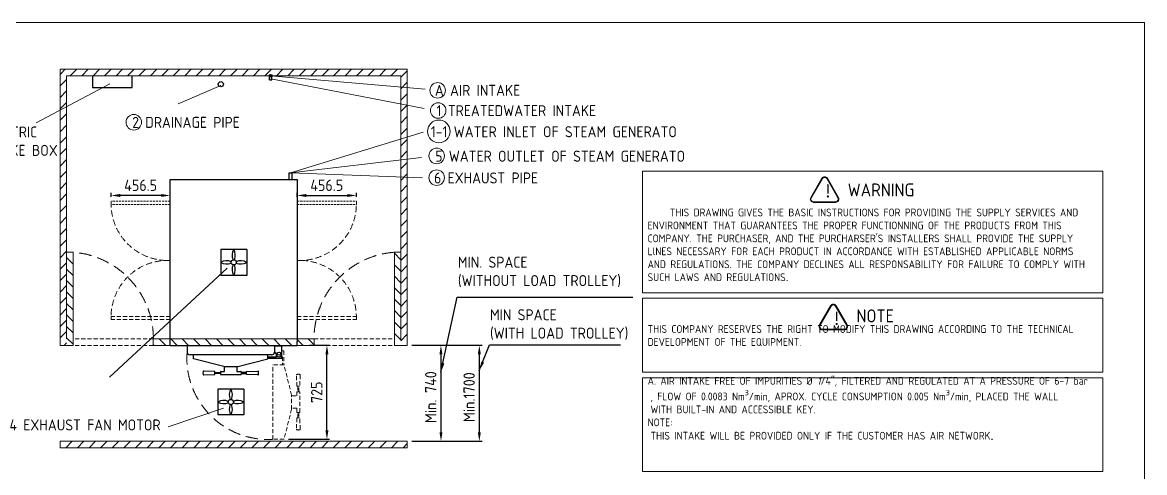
# Model space of a CAD drawing. Header units: millimetres. Extents: x -7990 to 28333, y -89 to 15902.
# Drawn here: x 19671 to 28333, y 5709 to 9181 of the extents above; entities that cross this region are included whole.
import ezdxf

# ---------------------------------------------------------------- set-up
doc = ezdxf.new("R2010")
doc.units = ezdxf.units.MM
doc.header["$MEASUREMENT"] = 0
doc.linetypes.add('HIDDEN', pattern=[9.525, 6.35, -3.175])
doc.linetypes.add('HIDDEN2', pattern=[4.7625, 3.175, -1.5875])
doc.layers.get('0').update_dxf_attribs({"lineweight": 25})
for name, color, linetype, lineweight in [('D', 3, 'Continuous', 13), ('F', 7, 'Continuous', 15), ('H', 2, 'HIDDEN', 15), ('HIDDEN', 2, 'HIDDEN2', 9), ('S', 4, 'Continuous', 15)]:
    doc.layers.add(name, color=color, linetype=linetype, lineweight=lineweight)
doc.styles.get("Standard").update_dxf_attribs({"font": 'KAIU.TTF'})
doc.styles.add('STU25', font='isocp2.shx')
doc.dimstyles.new('STU25', dxfattribs={"dimscale": 35, "dimtxt": 2.5, "dimasz": 2, "dimexe": 0.6, "dimexo": 1, "dimgap": 1, "dimtad": 1, "dimdsep": 46, "dimtxsty": 'STU25', "dimcen": 2, "dimazin": 2, "dimtfac": 1, "dimtmove": 0, "dimatfit": 3, "dimfxl": 0, "dimtolj": 1, "dimtzin": 0, "dimarcsym": 0})
doc.dimstyles.new('STU25$7', dxfattribs={"dimscale": 35, "dimtxt": 2.5, "dimasz": 2, "dimexe": 1.25, "dimexo": 0.625, "dimgap": 1, "dimtad": 0, "dimdec": 4, "dimdsep": 46, "dimtxsty": 'STU25', "dimcen": 2.5, "dimazin": 2, "dimtfac": 1, "dimtdec": 4, "dimtmove": 0, "dimatfit": 3, "dimfxl": 0, "dimtolj": 1, "dimtzin": 0, "dimarcsym": 0})
pattern_1 = [(135, (238792.746, 22903.635), (-44.194174, -44.194174), [])]

# ---------------------------------------------------------------- blocks, each defined once
blk = doc.blocks.new('*D11')
at = {"layer": 'D', "color": 0, "lineweight": -2}
for p, q in [((22677, 6690.3), (22922.7, 6690.3)), ((22901.7, 6620.3), (22901.7, 6020.3)), ((22677, 5950.3), (22922.7, 5950.3))]:
    blk.add_line(p, q, dxfattribs=at)
at = {"layer": 'D', "color": 0}
for points in [[(22913.4, 6620.3), (22890.1, 6620.3), (22901.7, 6690.3)], [(22890.1, 6020.3), (22913.4, 6020.3), (22901.7, 5950.3)]]:
    blk.add_solid(points, dxfattribs=at)
at = {"layer": 'Defpoints', "color": 0}
for p in [(22642, 6690.3), (22642, 5950.3), (22901.7, 5950.3)]:
    blk.add_point(p, dxfattribs=at)
at = {"layer": 'D', "color": 0, "insert": (22823, 6290.3), "char_height": 87.5, "attachment_point": 5, "rotation": 90, "style": 'STU25'}
blk.add_mtext('\\A1;{\\Fisocp2.shx;Min. 740}', dxfattribs=at)
blk = doc.blocks.new('*D12')
at = {"layer": 'D', "color": 0, "lineweight": -2}
for p, q in [((22677, 6690.3), (23218.8, 6690.3)), ((23197.8, 6620.3), (23197.8, 6020.3)), ((22677, 5950.3), (23218.8, 5950.3))]:
    blk.add_line(p, q, dxfattribs=at)
at = {"layer": 'D', "color": 0}
for points in [[(23209.5, 6620.3), (23186.2, 6620.3), (23197.8, 6690.3)], [(23186.2, 6020.3), (23209.5, 6020.3), (23197.8, 5950.3)]]:
    blk.add_solid(points, dxfattribs=at)
at = {"layer": 'Defpoints', "color": 0}
for p in [(22642, 6690.3), (22642, 5950.3), (23197.8, 5950.3)]:
    blk.add_point(p, dxfattribs=at)
at = {"layer": 'D', "color": 0, "insert": (23119.1, 6290.3), "char_height": 87.5, "attachment_point": 5, "rotation": 90, "style": 'STU25'}
blk.add_mtext('\\A1;{\\Fisocp2.shx;Min.1700}', dxfattribs=at)
blk = doc.blocks.new('*D14')
at = {"layer": 'D', "color": 0, "lineweight": -2}
for p, q in [((21887, 6690.3), (22042.5, 6690.3)), ((22021.5, 6035.3), (22021.5, 6620.3)), ((21725.1, 5965.3), (22042.5, 5965.3))]:
    blk.add_line(p, q, dxfattribs=at)
at = {"layer": 'D', "color": 0}
for points in [[(22033.2, 6620.3), (22009.8, 6620.3), (22021.5, 6690.3)], [(22009.8, 6035.3), (22033.2, 6035.3), (22021.5, 5965.3)]]:
    blk.add_solid(points, dxfattribs=at)
at = {"layer": 'Defpoints', "color": 0}
for p in [(21852, 6690.3), (22021.5, 6690.3), (21690.1, 5965.3)]:
    blk.add_point(p, dxfattribs=at)
at = {"layer": 'D', "color": 0, "insert": (21942.8, 6328.2), "char_height": 87.5, "attachment_point": 5, "rotation": 90, "style": 'STU25'}
blk.add_mtext('\\A1;725', dxfattribs=at)
blk = doc.blocks.new('*D16')
at = {"layer": 'D', "color": 0, "lineweight": -2}
for p, q in [((21792, 7836.8), (21792, 7867.5)), ((21862, 7846.5), (22178.5, 7846.5)), ((22248.5, 7836.8), (22248.5, 7867.5))]:
    blk.add_line(p, q, dxfattribs=at)
at = {"layer": 'D', "color": 0}
for points in [[(21862, 7858.1), (21862, 7834.8), (21792, 7846.5)], [(22178.5, 7834.8), (22178.5, 7858.1), (22248.5, 7846.5)]]:
    blk.add_solid(points, dxfattribs=at)
at = {"layer": 'Defpoints', "color": 0}
for p in [(21792, 7801.8), (22248.5, 7846.5), (22248.5, 7801.8)]:
    blk.add_point(p, dxfattribs=at)
at = {"layer": 'D', "color": 0, "insert": (22020.2, 7925.2), "char_height": 87.5, "attachment_point": 5, "style": 'STU25'}
blk.add_mtext('\\A1;456.5', dxfattribs=at)
blk = doc.blocks.new('*D17')
at = {"layer": 'D', "color": 0, "lineweight": -2}
for p, q in [((20355.5, 7836.8), (20355.5, 7867.5)), ((20742, 7846.5), (20425.5, 7846.5)), ((20812, 7836.8), (20812, 7867.5))]:
    blk.add_line(p, q, dxfattribs=at)
at = {"layer": 'D', "color": 0}
for points in [[(20425.5, 7858.1), (20425.5, 7834.8), (20355.5, 7846.5)], [(20742, 7834.8), (20742, 7858.1), (20812, 7846.5)]]:
    blk.add_solid(points, dxfattribs=at)
at = {"layer": 'Defpoints', "color": 0}
for p in [(20355.5, 7846.5), (20355.5, 7801.8), (20812, 7801.8)]:
    blk.add_point(p, dxfattribs=at)
at = {"layer": 'D', "color": 0, "insert": (20583.7, 7925.2), "char_height": 87.5, "attachment_point": 5, "style": 'STU25'}
blk.add_mtext('\\A1;456.5', dxfattribs=at)

msp = doc.modelspace()

# ---------------------------------------------------------------- hatches: boundary and pattern name
msp.add_hatch(color=256).paths.add_polyline_path([(21586.959, 8781.024, 1), (21586.959, 8759.503, 1)])
at = {"layer": 'D'}
h = msp.add_hatch(color=11, dxfattribs=at)
edge = h.paths.add_edge_path(flags=16)
edge.add_ellipse((25777.739, 7818.439), major_axis=(20, 0), ratio=1, start_angle=149.9999999, end_angle=270)
edge.add_line((25777.739, 7798.439), (25948.457, 7798.439))
edge.add_ellipse((25948.457, 7818.439), major_axis=(20, 0), ratio=1, start_angle=270, end_angle=389.9999999)
edge.add_line((25965.777, 7828.439), (25880.418, 7976.285))
edge.add_ellipse((25863.098, 7966.285), major_axis=(20, 0), ratio=1, start_angle=30, end_angle=150)
edge.add_line((25845.777, 7976.285), (25760.418, 7828.439))
edge = h.paths.add_edge_path()
edge.add_ellipse((25777.739, 7818.439), major_axis=(25, 0), ratio=1, start_angle=149.9999999, end_angle=270)
edge.add_line((25777.739, 7793.439), (25948.457, 7793.439))
edge.add_ellipse((25948.457, 7818.439), major_axis=(25, 0), ratio=1, start_angle=270, end_angle=389.9999999)
edge.add_line((25970.107, 7830.939), (25884.748, 7978.785))
edge.add_ellipse((25863.098, 7966.285), major_axis=(25, 0), ratio=1, start_angle=30, end_angle=150)
edge.add_line((25841.447, 7978.785), (25756.088, 7830.939))
h = msp.add_hatch(color=11, dxfattribs=at)
edge = h.paths.add_edge_path(flags=16)
edge.add_ellipse((25844.981, 6834.92), major_axis=(20, 0), ratio=1, start_angle=149.9999999, end_angle=270)
edge.add_line((25844.981, 6814.92), (26015.699, 6814.92))
edge.add_ellipse((26015.699, 6834.92), major_axis=(20, 0), ratio=1, start_angle=270, end_angle=389.9999999)
edge.add_line((26033.02, 6844.92), (25947.661, 6992.767))
edge.add_ellipse((25930.34, 6982.767), major_axis=(20, 0), ratio=1, start_angle=30, end_angle=150)
edge.add_line((25913.02, 6992.767), (25827.661, 6844.92))
edge = h.paths.add_edge_path()
edge.add_ellipse((25844.981, 6834.92), major_axis=(25, 0), ratio=1, start_angle=149.9999999, end_angle=270)
edge.add_line((25844.981, 6809.92), (26015.699, 6809.92))
edge.add_ellipse((26015.699, 6834.92), major_axis=(25, 0), ratio=1, start_angle=270, end_angle=389.9999999)
edge.add_line((26037.35, 6847.42), (25951.991, 6995.267))
edge.add_ellipse((25930.34, 6982.767), major_axis=(25, 0), ratio=1, start_angle=30, end_angle=150)
edge.add_line((25908.69, 6995.267), (25823.331, 6847.42))
at = {"layer": 'H', "ltscale": 5}
h = msp.add_hatch(dxfattribs=at)
h.set_pattern_fill('ANSI31', color=256, scale=500, style=0)
h.set_pattern_definition([(45, (238792.746, 22903.635), (-44.194174, 44.194174), [])])
h.paths.add_polyline_path([(22641.959, 8820.263), (22641.959, 6690.263), (22591.959, 6690.263), (22591.959, 6740.263), (22591.959, 8770.263), (20011.959, 8770.263), (20011.959, 6740.263), (20011.959, 6690.263), (19961.959, 6690.263), (19961.959, 8820.263)])
h = msp.add_hatch(dxfattribs=at)
h.set_pattern_fill('ANSI31', color=256, scale=500, angle=90, style=0)
h.set_pattern_definition(pattern_1)
h.paths.add_polyline_path([(20011.959, 6690.263), (20061.959, 6690.263), (20061.959, 7409.479), (20011.959, 7409.479), (20011.959, 6740.263)])
h = msp.add_hatch(dxfattribs=at)
h.set_pattern_fill('ANSI31', color=256, scale=500, angle=90, style=0)
h.set_pattern_definition(pattern_1)
h.paths.add_polyline_path([(22591.959, 7409.479), (22591.959, 6740.263), (22591.959, 6690.263), (22541.959, 6690.263), (22541.959, 7409.479)])
h = msp.add_hatch(dxfattribs=at)
h.set_pattern_fill('ANSI31', color=256, scale=500, angle=270, style=0)
h.set_pattern_definition([(315, (238792.746, 22903.635), (44.194174, 44.194174), [])])
h.paths.add_polyline_path([(20681.174, 6690.263), (20681.174, 6740.263), (21922.743, 6740.263), (21922.743, 6690.263)])
h = msp.add_hatch(dxfattribs=at)
h.set_pattern_fill('ANSI31', color=256, scale=20, style=0)
h.set_pattern_definition([(45, (238226.53, 22963.635), (-44.90128, 44.90128), [])])
h.paths.add_polyline_path([(19961.959, 5900.263), (19961.959, 5950.263), (22641.959, 5950.263), (22641.959, 5900.263)])

# ---------------------------------------------------------------- linework, layer by layer
for p, q in [((21576.959, 8737.888), (21576.959, 8770.263)), ((21596.959, 8737.888), (21596.959, 8770.263)), ((21576.959, 8737.888), (21596.959, 8737.888)), ((20811.959, 7970.263), (21791.959, 7970.263)), ((20811.959, 7801.763), (20811.959, 7970.263)), ((21730.893, 8020.263), (21750.893, 8020.263)), ((21730.893, 7970.263), (21730.893, 8020.263)), ((21750.893, 8020.263), (21750.893, 7970.263)), ((21791.959, 7970.263), (21791.959, 6720.263)), ((20811.959, 6690.263), (20811.959, 7801.763)), ((21201.959, 7430.263), (21201.959, 7230.263)), ((21401.959, 7430.263), (21201.959, 7430.263)), ((21401.959, 7430.263), (21401.959, 7230.263)), ((21401.959, 7230.263), (21201.959, 7230.263)), ((20811.959, 6690.263), (21791.959, 6690.263)), ((20941.959, 6681.263), (20941.959, 6637.263)), ((21616.959, 6685.263), (21626.959, 6685.263)), ((21616.959, 6685.263), (21616.959, 6633.263)), ((21616.959, 6681.263), (21616.959, 6637.263)), ((21626.959, 6685.263), (21674.459, 6685.263)), ((21674.459, 6625.263), (21674.459, 6685.263)), ((21791.959, 6690.263), (21791.959, 6720.263)), ((21596.959, 6617.263), (20961.959, 6617.263)), ((20992.759, 6587.101), (20992.759, 6617.263)), ((21224.459, 6528.063), (20992.759, 6587.101)), ((21334.459, 6528.063), (21566.159, 6587.101)), ((21566.159, 6587.101), (21566.159, 6617.263)), ((21629.459, 6598.263), (21566.159, 6598.263)), ((21674.459, 6588.263), (21566.159, 6588.263)), ((21616.959, 6633.263), (21626.959, 6633.263)), ((21629.459, 6633.263), (21626.959, 6633.263)), ((21629.459, 6625.263), (21629.459, 6633.263)), ((21629.459, 6625.263), (21629.459, 6598.263)), ((21674.459, 6598.263), (21674.459, 6625.263)), ((21674.459, 6588.263), (21674.459, 6598.263)), ((21224.459, 6528.063), (21334.459, 6528.063)), ((21231.959, 6488.313), (21231.959, 6528.063)), ((21326.959, 6528.063), (21326.959, 6488.313)), ((21157.471, 6487.313), (21070.471, 6491.813)), ((21070.471, 6461.813), (21157.471, 6466.313)), ((21157.471, 6466.313), (21157.471, 6487.313)), ((21157.471, 6481.563), (21200.709, 6481.563)), ((21200.709, 6472.063), (21157.471, 6472.063)), ((21200.709, 6487.313), (21200.709, 6466.313)), ((21201.709, 6488.313), (21231.959, 6488.313)), ((21201.709, 6465.313), (21357.209, 6465.313)), ((21326.959, 6488.313), (21357.209, 6488.313)), ((21358.209, 6487.313), (21358.209, 6466.313)), ((21401.446, 6481.563), (21358.209, 6481.563)), ((21358.209, 6472.063), (21401.446, 6472.063)), ((21401.446, 6487.313), (21488.446, 6491.813)), ((21401.446, 6466.313), (21401.446, 6487.313)), ((21488.446, 6461.813), (21401.446, 6466.313)), ((21179.459, 6352.763), (21179.459, 6152.763)), ((21379.459, 6352.763), (21179.459, 6352.763)), ((21379.459, 6352.763), (21379.459, 6152.763)), ((21379.459, 6152.763), (21179.459, 6152.763))]:
    msp.add_line(p, q)
msp.add_lwpolyline([(20212.656, 8770.263), (20212.656, 8680.666), (20517.344, 8680.666), (20517.344, 8770.263)])
for centre, radius in [((21586.959, 8770.263), 10.761), ((21201.959, 8705.263), 20), ((21301.959, 7330.263), 20), ((21301.959, 7330.263), 20), ((21301.959, 7330.263), 20), ((21301.959, 7330.263), 20), ((21651.959, 6625.263), 12), ((21651.959, 6625.263), 12), ((21279.459, 6252.763), 20), ((21279.459, 6252.763), 20), ((21279.459, 6252.763), 20), ((21279.459, 6252.763), 20)]:
    msp.add_circle(centre, radius)
for centre, radius, start, end in [((21382.983, 7384.388), 93.11, 150.4818019, 201.9770324), ((21220.934, 7384.388), 93.11, 338.0229676, 29.5181981), ((21247.834, 7249.239), 93.11, 68.0229676, 119.5181981), ((21247.834, 7411.288), 93.11, 240.4818019, 291.9770324), ((21382.983, 7276.139), 93.11, 158.0229676, 209.5181981), ((21220.934, 7276.139), 93.11, 330.4818019, 21.9770324), ((21356.083, 7249.239), 93.11, 60.4818019, 111.9770324), ((21356.083, 7411.288), 93.11, 248.0229676, 299.5181981), ((20961.959, 6681.263), 20, 153.256316, 180), ((21596.959, 6681.263), 20, 0, 26.743684), ((21682.851, 6721.5), 108.107, 359.8743884, 359.8745224), ((20961.959, 6637.263), 20, 180, 270), ((21596.959, 6637.263), 20, 270, 0), ((21651.959, 6625.263), 22.5, 180, 0), ((21120.244, 6476.813), 55.773, 168.6471146, 191.3528854), ((21070.471, 6486.807), 5.007, 90, 168.6471146), ((21070.471, 6466.82), 5.007, 191.3528854, 275.9218723), ((21201.709, 6487.313), 1, 90, 180), ((21201.709, 6466.313), 1, 180, 270), ((21357.209, 6487.313), 1, 0, 90), ((21357.209, 6466.313), 1, 270, 0), ((21488.446, 6466.82), 5.007, 264.0781277, 348.6471146), ((21488.446, 6486.807), 5.007, 11.3528854, 90), ((21438.674, 6476.813), 55.773, 348.6471146, 11.3528854), ((21360.483, 6306.888), 93.11, 150.4818019, 201.9770324), ((21198.434, 6306.888), 93.11, 338.0229676, 29.5181981), ((21225.334, 6171.739), 93.11, 68.0229676, 119.5181981), ((21225.334, 6333.788), 93.11, 240.4818019, 291.9770324), ((21333.583, 6171.739), 93.11, 60.4818019, 111.9770324), ((21333.583, 6333.788), 93.11, 248.0229676, 299.5181981), ((21360.483, 6198.639), 93.11, 158.0229676, 209.5181981), ((21198.434, 6198.639), 93.11, 330.4818019, 21.9770324)]:
    msp.add_arc(centre, radius, start, end)
at = {"layer": 'D'}
for p, q in [((21586.959, 8770.263), (22780.207, 8667.648)), ((20345.649, 8707.16), (19778.147, 8406.246)), ((21201.959, 8695.828), (20874.288, 8552.505)), ((21587.898, 8745.407), (22771.869, 8517.771)), ((21740.893, 8020.263), (22764.785, 8335.299)), ((22751.43, 8140.391), (21740.893, 8020.263)), ((21740.893, 8020.263), (22759.443, 7982.861)), ((21252.411, 7286.87), (20342.262, 6443.98)), ((20797.239, 6062.514), (21222.61, 6205.659))]:
    msp.add_line(p, q, dxfattribs=at)
at = {"layer": 'D', "color": 11}
for p, q in [((25841.447, 7978.785), (25756.088, 7830.939)), ((25845.777, 7976.285), (25760.418, 7828.439)), ((25880.418, 7976.285), (25965.777, 7828.439)), ((25884.748, 7978.785), (25970.107, 7830.939)), ((25777.739, 7798.439), (25948.457, 7798.439)), ((25777.739, 7793.439), (25948.457, 7793.439)), ((25908.69, 6995.267), (25823.331, 6847.42)), ((25913.02, 6992.767), (25827.661, 6844.92)), ((25947.661, 6992.767), (26033.02, 6844.92)), ((25951.991, 6995.267), (26037.35, 6847.42)), ((25844.981, 6814.92), (26015.699, 6814.92)), ((25844.981, 6809.92), (26015.699, 6809.92))]:
    msp.add_line(p, q, dxfattribs=at)
for points in [[(24456.385, 8033.703), (28010.238, 8033.703), (28010.238, 7095.89), (24456.385, 7095.89)], [(24456.385, 7054.286), (28010.238, 7054.286), (28010.238, 6482.115), (24456.385, 6482.115)], [(24456.385, 6440.289), (28010.238, 6440.289), (28010.238, 5715.899), (24456.385, 5715.899)]]:
    msp.add_lwpolyline(points, close=True, dxfattribs=at)
at = {"layer": 'D'}
for centre, radius in [((22876.146, 8657.374), 60), ((22880.173, 8502.071), 60), ((20530.947, 8411.251), 60), ((22885.492, 8340.875), 87.5), ((22868.447, 8151.863), 60), ((22868.461, 7984.042), 60)]:
    msp.add_circle(centre, radius, dxfattribs=at)
at = {"layer": 'D', "color": 11}
for centre, radius, start, end in [((25863.098, 7966.285), 25, 30, 150), ((25863.098, 7966.285), 20, 30, 150), ((25777.739, 7818.439), 25, 149.9999999, 270), ((25777.739, 7818.439), 20, 149.9999999, 270), ((25948.457, 7818.439), 25, 270, 29.9999999), ((25948.457, 7818.439), 20, 270, 29.9999999), ((25930.34, 6982.767), 25, 30, 150), ((25930.34, 6982.767), 20, 30, 150), ((25844.981, 6834.92), 25, 149.9999999, 270), ((25844.981, 6834.92), 20, 149.9999999, 270), ((26015.699, 6834.92), 25, 270, 29.9999999), ((26015.699, 6834.92), 20, 270, 29.9999999)]:
    msp.add_arc(centre, radius, start, end, dxfattribs=at)
at = {"layer": 'F', "color": 6}
msp.add_lwpolyline([(15147.693, 9181.415), (15147.693, -88.585), (28332.693, -88.585), (28332.693, 9181.415)], close=True, dxfattribs=at)
msp.add_lwpolyline([(15147.693, 9181.415), (15147.693, -88.585), (28332.693, -88.585), (28332.693, 9181.415)], close=True, dxfattribs=at)
at = {"layer": 'H', "ltscale": 5}
for p, q in [((20811.959, 6913.763), (20355.459, 6913.763)), ((20811.959, 6888.763), (20355.459, 6888.763)), ((21791.959, 6913.763), (22248.459, 6913.763)), ((21791.959, 6888.763), (22248.459, 6888.763)), ((20681.174, 6740.263), (20061.959, 6740.263)), ((20681.174, 6690.263), (20061.959, 6690.263)), ((21922.743, 6740.263), (22541.959, 6740.263)), ((21922.743, 6690.263), (22541.959, 6690.263)), ((21678.959, 6602.763), (21678.959, 6538.663)), ((21688.959, 6647.763), (21688.959, 6538.663)), ((21690.121, 6538.663), (21603.959, 6538.663)), ((21603.959, 5965.263), (21603.959, 6538.663)), ((21749.158, 6306.963), (21690.121, 6538.663)), ((21789.909, 6373.951), (21785.409, 6460.951)), ((21815.409, 6460.951), (21810.909, 6373.951)), ((21788.909, 6299.463), (21788.909, 6329.713)), ((21810.909, 6373.951), (21789.909, 6373.951)), ((21789.909, 6330.713), (21810.909, 6330.713)), ((21795.659, 6373.951), (21795.659, 6330.713)), ((21805.159, 6330.713), (21805.159, 6373.951)), ((21811.909, 6174.213), (21811.909, 6329.713)), ((21749.158, 6196.963), (21749.158, 6306.963)), ((21749.158, 6299.463), (21788.909, 6299.463)), ((21749.158, 6196.963), (21690.121, 5965.263)), ((21788.909, 6204.463), (21749.158, 6204.463)), ((21788.909, 6174.213), (21788.909, 6204.463)), ((21789.909, 6173.213), (21810.909, 6173.213)), ((21795.659, 6129.976), (21795.659, 6173.213)), ((21805.159, 6173.213), (21805.159, 6129.976)), ((21789.909, 6129.976), (21785.409, 6042.976)), ((21810.909, 6129.976), (21789.909, 6129.976)), ((21815.409, 6042.976), (21810.909, 6129.976)), ((21690.121, 5965.263), (21603.959, 5965.263))]:
    msp.add_line(p, q, dxfattribs=at)
at = {"layer": 'H', "ltscale": 15}
for centre, radius, start, end in [((20011.959, 6740.263), 670, 0, 85.7202168), ((22591.959, 6740.263), 670, 94.2797832, 180), ((21567.465, 6591.387), 627.187, 175.8053259, 273.335683)]:
    msp.add_arc(centre, radius, start, end, dxfattribs=at)
at = {"layer": 'H', "ltscale": 5}
for centre, radius, start, end in [((21790.415, 6460.951), 5.007, 101.3528854, 180), ((21800.409, 6411.178), 55.773, 78.6471146, 101.3528854), ((21810.402, 6460.951), 5.007, 354.0781277, 78.6471146), ((21789.909, 6329.713), 1, 90, 180), ((21810.909, 6329.713), 1, 0, 90), ((21789.909, 6174.213), 1, 180, 270), ((21810.909, 6174.213), 1, 270, 0), ((21790.415, 6042.976), 5.007, 180, 258.6471146), ((21800.409, 6092.748), 55.773, 258.6471146, 281.3528854), ((21810.402, 6042.976), 5.007, 281.3528854, 5.9218723)]:
    msp.add_arc(centre, radius, start, end, dxfattribs=at)
at = {"layer": 'HIDDEN', "ltscale": 5}
for p, q in [((20811.959, 7801.763), (20355.459, 7801.763)), ((20355.459, 7776.763), (20355.459, 7801.763)), ((21791.959, 7801.763), (22248.459, 7801.763)), ((22248.459, 7776.763), (22248.459, 7801.763)), ((20811.959, 7776.763), (20355.459, 7776.763)), ((21791.959, 7776.763), (22248.459, 7776.763)), ((20355.459, 6913.763), (20355.459, 6888.763)), ((22248.459, 6913.763), (22248.459, 6888.763)), ((21688.959, 6647.763), (21674.459, 6647.763)), ((21674.459, 6602.763), (21678.959, 6602.763))]:
    msp.add_line(p, q, dxfattribs=at)
at = {"layer": 'HIDDEN', "ltscale": 15}
for centre, start, end in [((20792.563, 7782.368), 177.4593455, 272.5406545), ((21811.354, 7782.368), 267.4593455, 2.5406545), ((20792.563, 6908.158), 87.4593455, 182.5406545), ((21811.354, 6908.158), 357.4593455, 92.5406545)]:
    msp.add_arc(centre, 437.535, start, end, dxfattribs=at)
at = {"layer": 'S', "linetype": 'Continuous'}
msp.add_line((19961.959, 8820.263), (22641.959, 8820.263), dxfattribs=at)
at = {"layer": 'S'}
for p, q in [((19961.959, 8820.263), (19961.959, 6690.263)), ((20011.959, 8770.263), (20011.959, 6740.263)), ((20011.959, 8770.263), (22591.959, 8770.263)), ((22591.959, 8770.263), (22591.959, 6740.263)), ((22641.959, 8820.263), (22641.959, 6690.263)), ((20011.959, 7409.479), (20011.959, 6740.263)), ((20061.959, 7409.479), (20011.959, 7409.479)), ((20061.959, 6690.263), (20061.959, 7409.479)), ((22541.959, 6690.263), (22541.959, 7409.479)), ((22541.959, 7409.479), (22591.959, 7409.479)), ((20061.959, 6690.263), (19961.959, 6690.263)), ((20681.174, 6740.263), (21922.743, 6740.263)), ((20681.174, 6690.263), (20681.174, 6740.263)), ((20681.174, 6690.263), (21922.743, 6690.263)), ((21922.743, 6690.263), (21922.743, 6740.263)), ((22541.959, 6690.263), (22641.959, 6690.263)), ((19961.959, 5950.263), (22641.959, 5950.263)), ((19961.959, 5950.263), (19961.959, 5900.263)), ((19961.959, 5900.263), (22641.959, 5900.263)), ((22641.959, 5950.263), (22641.959, 5900.263))]:
    msp.add_line(p, q, dxfattribs=at)

# ---------------------------------------------------------------- texts
at = {"layer": 'D', "color": 11, "char_height": 85, "attachment_point": 1}
for s, insert in [('{\\Fisocp2.shx;\\C3;A AIR INTAKE}', (22854.43, 8700.017)), ('{\\Fisocp2.shx;\\C3;1 TREATEDWATER INTAKE}', (22867.961, 8543.453)), ('{\\Fisocp2.shx;\\C3;2 DRAINAGE PIPE }', (20518.496, 8453.05)), ('{\\Fisocp2.shx;\\C3;3 ELECTRIC\\P  INTAKE BOX}', (19261.007, 8378.727)), ('{\\Fisocp2.shx;\\C3;1-1\\Fisocp3.shx; \\Fisocp2.shx;WATER INLET OF STEAM GENERATO}', (22823.028, 8380.669)), ('{\\Fisocp2.shx;\\C3;5 WATER OUTLET OF STEAM GENERATO}', (22857.785, 8191.895)), ('{\\Fisocp2.shx;\\C3;6 EXHAUST PIPE}', (22848.756, 8024.023)), ('{\\Fisocp2.shx|c136;\\C3;MIN. SPACE \\P(WITHOUT LOAD TROLLEY)}', (23032.471, 7374.03)), ('{\\Fisocp2.shx|c136;\\C3;MIN SPACE \\P(WITH LOAD TROLLEY)}', (23280.309, 6968.574)), ('{\\Fisocp2.shx;\\C3;4 EXHAUST FAN MOTOR}', (19571.531, 6118.534))]:
    msp.add_mtext(s, dxfattribs=dict(at, insert=insert))
at = {"layer": 'D', "color": 11, "attachment_point": 1, "style": 'STU25'}
for s, insert, char_height in [('{\\f標楷體|b0|i0|c136|p65;!}', (25854.787, 7931.555), 100), ('WARNING', (26041.3, 7939.303), 100), ('\\A1;\\P\\H0.7042x;     THIS DRAWING GIVES THE BASIC INSTRUCTIONS FOR PROVIDING THE SUPPLY SERVICES AND\\PENVIRONMENT THAT GUARANTEES THE PROPER FUNCTIONNING OF THE PRODUCTS FROM THIS \\PCOMPANY. THE PURCHASER, AND THE PURCHARSER\'S INSTALLERS SHALL PROVIDE THE SUPPLY \\PLlNES NECESSARY FOR EACH PRODUCT IN ACCORDANCE WITH ESTABLlSHED APPLlCABLE NORMS \\PAND REGULATIONS. THE COMPANY DECLlNES ALL RESPONSABILlTY FOR FAILURE TO COMPLY WITH \\PSUCH LAWS AND REGULATIONS\\f????|b0|i0|c0|p54;.\\P\\P\\P\\P\\Fisocp2.shx|c0;THIS COMPANY RESERVES THE RIGHT TO MODIFY THIS DRAWING ACCORDING TO THE TECHNICAL \\PDEVELOPMENT OF THE EQUIPMENT.\\P\\P\\PA. AIR INTAKE FREE OF IMPURITIES %%C \\fISOCP2|b0|i1|c0|p2;1\\Fisocp2.shx|c0;/4"\\fISOCP2|b0|i1|c0|p2;, \\Fisocp2.shx|c0;FILTERED AND REGULATED AT A PRESSURE OF 6-7 bar\\P\\f????|b0|i0|c0|p54; \\Fisocp2.shx|c0;, FLOW OF 0.0083 Nm{\\H0.7x;\\S3^ ;}\\H1.0003x;/min, APROX. CYCLE CONSUMPTION 0.005 Nm{\\H0.7x;\\S3^ ;}\\H1.0003x;/min, PLACED THE WALL \\P\\f????|b0|i0|c0|p54; \\Fisocp2.shx|c0;WITH BUILT-IN AND ACCESSIBLE KEY.\\PNOTE:\\P\\f????|b0|i0|c0|p54; \\Fisocp2.shx|c0;THIS INTAKE WILL BE PROVIDED ONLY IF THE CUSTOMER HAS AIR NETWORK\\fArial|b0|i0|c0|p34;\\H1.097x;.', (24496.997, 7887.297), 85.129463), ('{\\f標楷體|b0|i0|c136|p65;!}', (25922.029, 6948.037), 100), ('NOTE', (26108.542, 6967.405), 100)]:
    msp.add_mtext(s, dxfattribs=dict(at, insert=insert, char_height=char_height))

# ---------------------------------------------------------------- dimensions: what is measured, and where the dimension line sits
at = {"layer": 'D'}
dim = msp.add_linear_dim(base=(20355.459, 7846.455), p1=(20811.959, 7801.763), p2=(20355.459, 7801.763), angle=180, dimstyle='STU25', dxfattribs=at)
dim.commit()
dim.dimension.update_dxf_attribs({"geometry": '*D17', "text_midpoint": (20583.709, 7925.205)})
dim = msp.add_linear_dim(base=(22248.459, 7846.455), p1=(21791.959, 7801.763), p2=(22248.459, 7801.763), dimstyle='STU25', dxfattribs=at)
dim.commit()
dim.dimension.update_dxf_attribs({"geometry": '*D16', "text_midpoint": (22020.209, 7925.205)})
dim = msp.add_linear_dim(base=(22021.508, 6690.263), p1=(21690.121, 5965.263), p2=(21851.959, 6690.263), angle=90, dimstyle='STU25', dxfattribs=at)
dim.commit()
dim.dimension.update_dxf_attribs({"geometry": '*D14', "text_midpoint": (22021.508, 6328.163), "dimtype": 160})
for base, text, picture, middle in [((22901.724, 5950.263), '{\\Fisocp2.shx;Min. <>}', '*D11', (22901.724, 6290.263)), ((23197.829, 5950.263), '{\\Fisocp2.shx;Min.1700}', '*D12', (23197.829, 6290.263))]:
    dim = msp.add_linear_dim(base=base, p1=(22641.959, 6690.263), p2=(22641.959, 5950.263), angle=90, text=text, dimstyle='STU25', dxfattribs=at)
    dim.commit()
    dim.dimension.update_dxf_attribs({"geometry": picture, "text_midpoint": middle, "dimtype": 160})

# ---------------------------------------------------------------- leaders
for points in [[(22901.724, 6483.297), (23025.49, 7061.01), (24383.364, 7061.01)], [(23197.829, 6496.661), (23277.436, 6694.492), (24286.431, 6694.492)]]:
    msp.add_leader(points, dimstyle='STU25$7', override={"dimgap": 1, "dimtad": 0}, dxfattribs=at)

doc.saveas('drawing.dxf')
